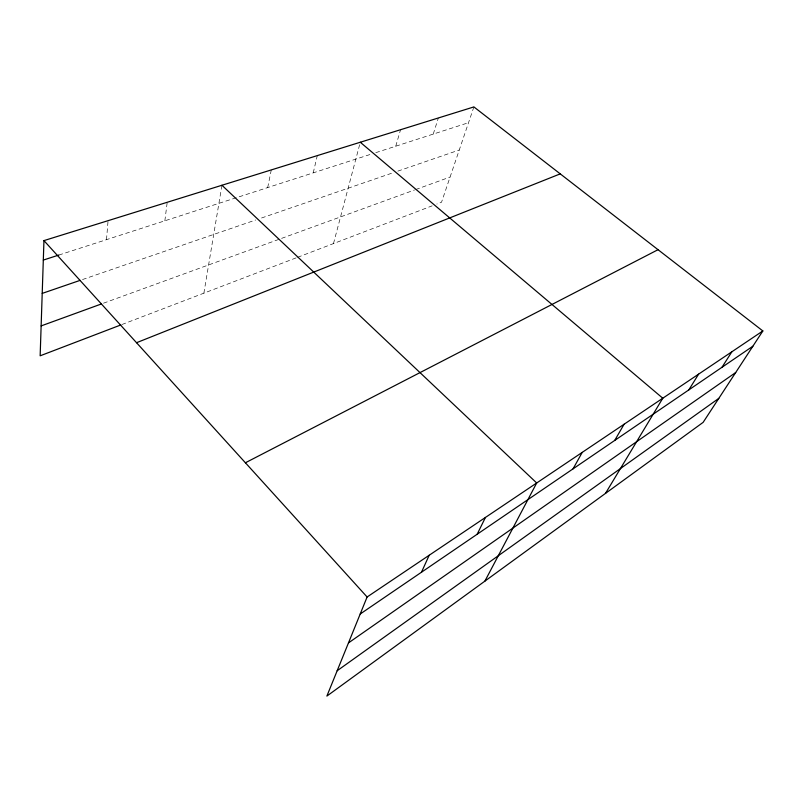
<?xml version="1.0" encoding="UTF-8"?>
<svg xmlns="http://www.w3.org/2000/svg" width="803" height="803" viewBox="0 0 803 803"><rect width="100%" height="100%" fill="white"/><g stroke="black" fill="none" stroke-linecap="round" stroke-linejoin="round"><path stroke-width="0.6" stroke-dasharray="4.01 3.01" d="M106.498 239.655L108.074 220.674M164.856 220.805L167.215 202.286M203.872 293.175L221.949 185.262M267.7 187.581L271.284 169.925M313.23 172.866L317.285 155.621M333.486 243.59L360.286 142.251M395.749 146.206L400.556 129.725M433.249 134.091L438.348 117.971M473.89 106.919L441.52 202.256L436.832 204.042M121.905 324.532L296.448 257.753M297.602 257.311L432.155 205.839M103.487 303.203L414.519 189.99M415.693 189.558L450.081 177.041M82.488 279.554L255.705 219.992M261.537 217.994L393.219 172.715M397.836 171.129L459.266 150.01M58.81 255.063L371.086 154.176M375.784 152.66L468.54 122.688"/><path stroke-width="1.2" d="M762.85 330.956L367.112 596.99L326.881 696.081L703.137 422.358L762.85 330.956L473.89 106.919L43.954 240.609L40.15 355.809L120.741 324.984M421.485 572.218L429.183 555.254M477.143 534.266L485.454 517.433M484.882 581.141L536.695 482.984L221.949 185.262M573.071 468.842L582.225 452.38M614.686 440.456L624.112 424.215M605.482 493.403L662.796 398.218L360.286 142.251M688.823 389.897L698.61 374.138M721.977 367.282L731.874 351.774M337.17 670.746L718.805 398.368M348.472 642.902L735.709 372.512M360.196 614.014L752.883 346.213M245.407 462.769L658.038 249.693M136.54 342.71L560.243 173.87M41.134 325.908L101.168 304.046M42.208 293.396L80.119 280.367M43.312 260.072L58.81 255.063M43.954 240.609L367.112 596.99"/></g></svg>
